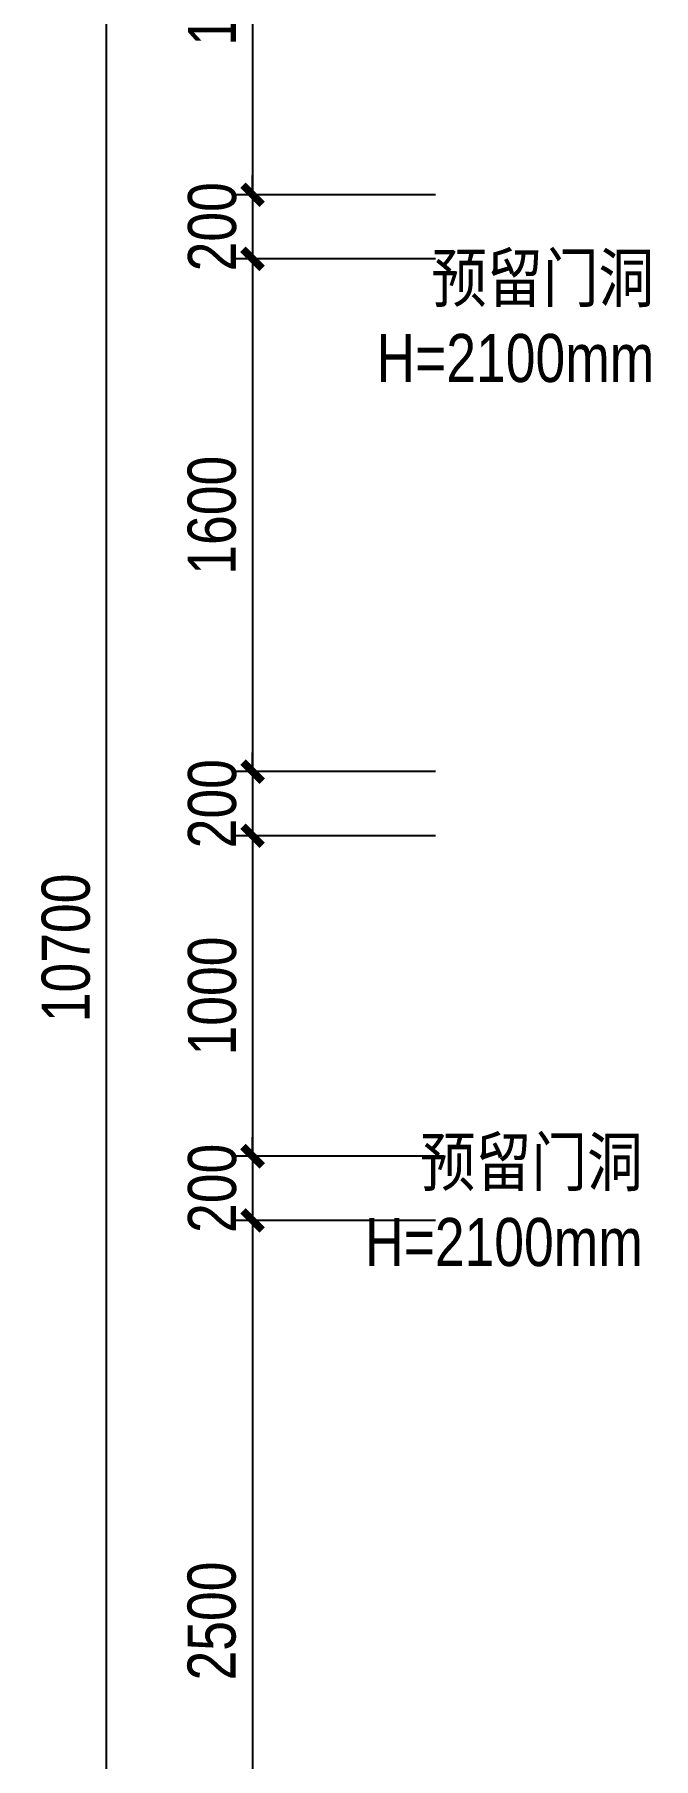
# Model space of a CAD drawing. Extents: x 160245 to 405305, y -111140 to 232735.
# Drawn here: x 332228 to 334159, y -101170 to -95791 of the extents above; entities that cross this region are included whole.
import ezdxf

# ---------------------------------------------------------------- set-up
doc = ezdxf.new("R2010")
doc.units = 0
doc.header["$LTSCALE"] = 10
doc.header["$MEASUREMENT"] = 0
doc.layers.get('Defpoints').update_dxf_attribs({"color": 229})
doc.layers.add('P-N wall 新建隔墙2', color=241, linetype='Continuous')
doc.layers.add('P-o 原建筑尺寸', color=8, linetype='Continuous')
doc.styles.add('PDC DIM', font='PMingLiU-ExtB.ttf', dxfattribs={"width": 0.85})
doc.dimstyles.new('PDC-A2', dxfattribs={"dimscale": 0, "dimtxt": 2.5, "dimasz": 1, "dimexe": 1, "dimexo": 1, "dimgap": 0.7, "dimtad": 1, "dimdec": 0, "dimtxsty": 'PDC DIM', "dimblk": 'ARCHTICK', "dimcen": 1, "dimdle": 1, "dimclrd": 8, "dimclre": 8, "dimclrt": 9, "dimadec": 0, "dimazin": 0, "dimtfac": 1, "dimtdec": 0, "dimtix": 1, "dimtmove": 2, "dimatfit": 3, "dimldrblk": 'PDC A2 T R', "dimfxl": 10, "dimfxlon": 1, "dimarcsym": 0})

# ---------------------------------------------------------------- blocks, each defined once
blk = doc.blocks.new('_ArchTick')
at = {"color": 0, "linetype": 'ByBlock', "const_width": 0.4}
blk.add_lwpolyline([(-0.5, -0.5), (0.5, 0.5)], dxfattribs=at)
blk = doc.blocks.new('*D1785')
at = {"layer": 'Defpoints', "color": 0, "transparency": 16777216}
for p in [(333539.1, -94990.6), (332908.3, -96290.6), (333539.1, -96290.6)]:
    blk.add_point(p, dxfattribs=at)
at = {"layer": 'P-o 原建筑尺寸', "color": 8, "lineweight": -2, "transparency": 16777216}
for p, q in [((332908.3, -94930.6), (332908.3, -96350.6)), ((333479.1, -94990.6), (332848.3, -94990.6)), ((333479.1, -96290.6), (332848.3, -96290.6))]:
    blk.add_line(p, q, dxfattribs=at)
at = {"layer": 'P-o 原建筑尺寸', "color": 8, "lineweight": -2, "transparency": 16777216, "xscale": 60, "yscale": 60, "zscale": 60}
for p, rotation in [((332908.3, -94990.6), 90), ((332908.3, -96290.6), 270)]:
    blk.add_blockref('_ArchTick', p, dxfattribs=dict(at, rotation=rotation))
at = {"layer": 'P-o 原建筑尺寸', "color": 9, "transparency": 16777216, "insert": (332782.8, -95640.6), "char_height": 150, "attachment_point": 5, "rotation": 90, "style": 'PDC DIM'}
blk.add_mtext('1300', dxfattribs=at)
blk = doc.blocks.new('PDC A2 T R')
at = {"color": 0, "linetype": 'ByBlock'}
blk.add_line((0, 0), (-2, 0), dxfattribs=at)
for points in [[(-2.147, 0.886), (-1.491, 1.345), (-0.6, 0), (0, 0)], [(-2.147, -0.886), (-1.491, -1.345), (-0.6, 0), (0, 0)]]:
    blk.add_solid(points, dxfattribs=at)
blk = doc.blocks.new('*D1786')
at = {"layer": 'Defpoints', "color": 0, "transparency": 16777216}
for p in [(333539.1, -96290.6), (332908.3, -96490.6), (333539.1, -96490.6)]:
    blk.add_point(p, dxfattribs=at)
at = {"layer": 'P-o 原建筑尺寸', "color": 8, "lineweight": -2, "transparency": 16777216}
for p, q in [((332908.3, -96290.6), (332908.3, -96230.6)), ((333479.1, -96290.6), (332848.3, -96290.6)), ((332908.3, -96290.6), (332908.3, -96490.6)), ((333479.1, -96490.6), (332848.3, -96490.6)), ((332908.3, -96490.6), (332908.3, -96550.6))]:
    blk.add_line(p, q, dxfattribs=at)
at = {"layer": 'P-o 原建筑尺寸', "color": 8, "lineweight": -2, "transparency": 16777216, "xscale": 60, "yscale": 60, "zscale": 60}
for p, rotation in [((332908.3, -96290.6), 270), ((332908.3, -96490.6), 90)]:
    blk.add_blockref('_ArchTick', p, dxfattribs=dict(at, rotation=rotation))
at = {"layer": 'P-o 原建筑尺寸', "color": 9, "transparency": 16777216, "insert": (332782.8, -96390.6), "char_height": 150, "attachment_point": 5, "rotation": 90, "style": 'PDC DIM'}
blk.add_mtext('200', dxfattribs=at)
blk = doc.blocks.new('*D1787')
at = {"layer": 'Defpoints', "color": 0, "transparency": 16777216}
for p in [(333539.1, -96490.6), (332908.3, -98090.6), (333539.1, -98090.6)]:
    blk.add_point(p, dxfattribs=at)
at = {"layer": 'P-o 原建筑尺寸', "color": 8, "lineweight": -2, "transparency": 16777216}
for p, q in [((332908.3, -96430.6), (332908.3, -98150.6)), ((333479.1, -96490.6), (332848.3, -96490.6)), ((333479.1, -98090.6), (332848.3, -98090.6))]:
    blk.add_line(p, q, dxfattribs=at)
at = {"layer": 'P-o 原建筑尺寸', "color": 8, "lineweight": -2, "transparency": 16777216, "xscale": 60, "yscale": 60, "zscale": 60}
for p, rotation in [((332908.3, -96490.6), 90), ((332908.3, -98090.6), 270)]:
    blk.add_blockref('_ArchTick', p, dxfattribs=dict(at, rotation=rotation))
at = {"layer": 'P-o 原建筑尺寸', "color": 9, "transparency": 16777216, "insert": (332781.8, -97290.6), "char_height": 150, "attachment_point": 5, "rotation": 90, "style": 'PDC DIM'}
blk.add_mtext('1600', dxfattribs=at)
blk = doc.blocks.new('*D1788')
at = {"layer": 'Defpoints', "color": 0, "transparency": 16777216}
for p in [(333539.1, -98090.6), (332908.3, -98290.6), (333539.1, -98290.6)]:
    blk.add_point(p, dxfattribs=at)
at = {"layer": 'P-o 原建筑尺寸', "color": 8, "lineweight": -2, "transparency": 16777216}
for p, q in [((332908.3, -98090.6), (332908.3, -98030.6)), ((333479.1, -98090.6), (332848.3, -98090.6)), ((332908.3, -98090.6), (332908.3, -98290.6)), ((333479.1, -98290.6), (332848.3, -98290.6)), ((332908.3, -98290.6), (332908.3, -98350.6))]:
    blk.add_line(p, q, dxfattribs=at)
at = {"layer": 'P-o 原建筑尺寸', "color": 8, "lineweight": -2, "transparency": 16777216, "xscale": 60, "yscale": 60, "zscale": 60}
for p, rotation in [((332908.3, -98090.6), 270), ((332908.3, -98290.6), 90)]:
    blk.add_blockref('_ArchTick', p, dxfattribs=dict(at, rotation=rotation))
at = {"layer": 'P-o 原建筑尺寸', "color": 9, "transparency": 16777216, "insert": (332782.8, -98190.6), "char_height": 150, "attachment_point": 5, "rotation": 90, "style": 'PDC DIM'}
blk.add_mtext('200', dxfattribs=at)
blk = doc.blocks.new('*D1789')
at = {"layer": 'Defpoints', "color": 0, "transparency": 16777216}
for p in [(333539.1, -98290.6), (332908.3, -99290.6), (333539.1, -99290.6)]:
    blk.add_point(p, dxfattribs=at)
at = {"layer": 'P-o 原建筑尺寸', "color": 8, "lineweight": -2, "transparency": 16777216}
for p, q in [((332908.3, -98230.6), (332908.3, -99350.6)), ((333479.1, -98290.6), (332848.3, -98290.6)), ((333479.1, -99290.6), (332848.3, -99290.6))]:
    blk.add_line(p, q, dxfattribs=at)
at = {"layer": 'P-o 原建筑尺寸', "color": 8, "lineweight": -2, "transparency": 16777216, "xscale": 60, "yscale": 60, "zscale": 60}
for p, rotation in [((332908.3, -98290.6), 90), ((332908.3, -99290.6), 270)]:
    blk.add_blockref('_ArchTick', p, dxfattribs=dict(at, rotation=rotation))
at = {"layer": 'P-o 原建筑尺寸', "color": 9, "transparency": 16777216, "insert": (332782.8, -98790.6), "char_height": 150, "attachment_point": 5, "rotation": 90, "style": 'PDC DIM'}
blk.add_mtext('1000', dxfattribs=at)
blk = doc.blocks.new('*D1790')
at = {"layer": 'Defpoints', "color": 0, "transparency": 16777216}
for p in [(333539.1, -99290.6), (332908.3, -99490.6), (333539.1, -99490.6)]:
    blk.add_point(p, dxfattribs=at)
at = {"layer": 'P-o 原建筑尺寸', "color": 8, "lineweight": -2, "transparency": 16777216}
for p, q in [((332908.3, -99290.6), (332908.3, -99230.6)), ((333479.1, -99290.6), (332848.3, -99290.6)), ((332908.3, -99290.6), (332908.3, -99490.6)), ((333479.1, -99490.6), (332848.3, -99490.6)), ((332908.3, -99490.6), (332908.3, -99550.6))]:
    blk.add_line(p, q, dxfattribs=at)
at = {"layer": 'P-o 原建筑尺寸', "color": 8, "lineweight": -2, "transparency": 16777216, "xscale": 60, "yscale": 60, "zscale": 60}
for p, rotation in [((332908.3, -99290.6), 270), ((332908.3, -99490.6), 90)]:
    blk.add_blockref('_ArchTick', p, dxfattribs=dict(at, rotation=rotation))
at = {"layer": 'P-o 原建筑尺寸', "color": 9, "transparency": 16777216, "insert": (332782.8, -99390.6), "char_height": 150, "attachment_point": 5, "rotation": 90, "style": 'PDC DIM'}
blk.add_mtext('200', dxfattribs=at)
blk = doc.blocks.new('*D1791')
at = {"layer": 'Defpoints', "color": 0, "transparency": 16777216}
for p in [(333539.1, -99490.6), (332908.3, -101990.6), (333539.1, -101990.6)]:
    blk.add_point(p, dxfattribs=at)
at = {"layer": 'P-o 原建筑尺寸', "color": 8, "lineweight": -2, "transparency": 16777216}
for p, q in [((332908.3, -99430.6), (332908.3, -102050.6)), ((333479.1, -99490.6), (332848.3, -99490.6)), ((333479.1, -101990.6), (332848.3, -101990.6))]:
    blk.add_line(p, q, dxfattribs=at)
at = {"layer": 'P-o 原建筑尺寸', "color": 8, "lineweight": -2, "transparency": 16777216, "xscale": 60, "yscale": 60, "zscale": 60}
for p, rotation in [((332908.3, -99490.6), 90), ((332908.3, -101990.6), 270)]:
    blk.add_blockref('_ArchTick', p, dxfattribs=dict(at, rotation=rotation))
at = {"layer": 'P-o 原建筑尺寸', "color": 9, "transparency": 16777216, "insert": (332781.4, -100740.6), "char_height": 150, "attachment_point": 5, "rotation": 90, "style": 'PDC DIM'}
blk.add_mtext('2500', dxfattribs=at)
blk = doc.blocks.new('*D1795')
at = {"layer": 'Defpoints', "color": 0, "transparency": 16777216}
for p in [(333539.1, -93290.6), (332451.8, -103990.6), (333539.1, -103990.6)]:
    blk.add_point(p, dxfattribs=at)
at = {"layer": 'P-o 原建筑尺寸', "color": 8, "lineweight": -2, "transparency": 16777216}
for p, q in [((332451.8, -93230.6), (332451.8, -104050.6)), ((333051.8, -93290.6), (332391.8, -93290.6)), ((333051.8, -103990.6), (332391.8, -103990.6))]:
    blk.add_line(p, q, dxfattribs=at)
at = {"layer": 'P-o 原建筑尺寸', "color": 8, "lineweight": -2, "transparency": 16777216, "xscale": 60, "yscale": 60, "zscale": 60}
for p, rotation in [((332451.8, -93290.6), 90), ((332451.8, -103990.6), 270)]:
    blk.add_blockref('_ArchTick', p, dxfattribs=dict(at, rotation=rotation))
at = {"layer": 'P-o 原建筑尺寸', "color": 9, "transparency": 16777216, "insert": (332326.3, -98640.6), "char_height": 150, "attachment_point": 5, "rotation": 90, "style": 'PDC DIM'}
blk.add_mtext('10700', dxfattribs=at)

msp = doc.modelspace()

# ---------------------------------------------------------------- texts
at = {"layer": 'P-N wall 新建隔墙2', "color": 9, "char_height": 150, "attachment_point": 9, "style": 'PDC DIM'}
for insert in [(334161.6, -96877.1), (334125.8, -99635.2)]:
    msp.add_mtext('{\\fPMingLiU|b0|i0|c136|p18;预留门洞 \\fPMingLiU|b0|i0|c134|p18;\\P\\fPMingLiU-ExtB|b0|i0|c136|p18;H=2100mm}', dxfattribs=dict(at, insert=insert))

# ---------------------------------------------------------------- dimensions: what is measured, and where the dimension line sits
at = {"layer": 'P-o 原建筑尺寸'}
for base, p1, p2, picture, middle in [((332451.8, -103990.6), (333539.1, -93290.6), (333539.1, -103990.6), '*D1795', (332326.3, -98640.6)), ((332908.3, -96290.6), (333539.1, -94990.6), (333539.1, -96290.6), '*D1785', (332782.8, -95640.6)), ((332908.3, -96490.6), (333539.1, -96290.6), (333539.1, -96490.6), '*D1786', (332782.8, -96390.6)), ((332908.3, -98090.6), (333539.1, -96490.6), (333539.1, -98090.6), '*D1787', (332781.8, -97290.6)), ((332908.3, -98290.6), (333539.1, -98090.6), (333539.1, -98290.6), '*D1788', (332782.8, -98190.6)), ((332908.3, -99290.6), (333539.1, -98290.6), (333539.1, -99290.6), '*D1789', (332782.8, -98790.6)), ((332908.3, -99490.6), (333539.1, -99290.6), (333539.1, -99490.6), '*D1790', (332782.8, -99390.6)), ((332908.3, -101990.6), (333539.1, -99490.6), (333539.1, -101990.6), '*D1791', (332781.4, -100740.6))]:
    dim = msp.add_linear_dim(base=base, p1=p1, p2=p2, angle=90, dimstyle='PDC-A2', override={"dimscale": 60}, dxfattribs=at)
    dim.commit()
    dim.dimension.update_dxf_attribs({"geometry": picture, "text_midpoint": middle})

# ---------------------------------------------------------------- leaders
at = {"layer": 'P-N wall 新建隔墙2', "annotation_type": 0, "has_hookline": 1, "hookline_direction": 1, "text_width": 859.3}
msp.add_leader([(337189.4, -96802.1), (334203.6, -96802.1)], dimstyle='PDC-A2', override={"dimscale": 60, "dimtad": 0}, dxfattribs=at)

doc.saveas('drawing.dxf')
